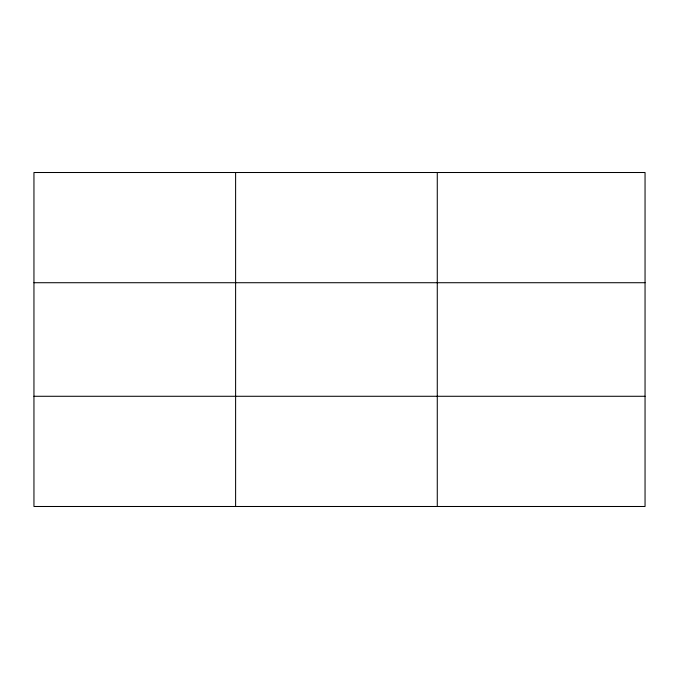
<?xml version="1.0" encoding="UTF-8"?>
<svg xmlns="http://www.w3.org/2000/svg" width="679" height="679" viewBox="0 0 679 679"><rect width="100%" height="100%" fill="white"/><g stroke="black" fill="none" stroke-linecap="round" stroke-linejoin="round"><path stroke-width="1.02" d="M235.613 172.508L235.613 506.492M437.276 172.508L437.276 506.492M645.05 282.719L645.05 172.508L33.95 172.508L33.95 506.492L645.05 506.492L645.05 282.719L33.95 282.719M33.95 396.281L645.05 396.281"/></g></svg>
